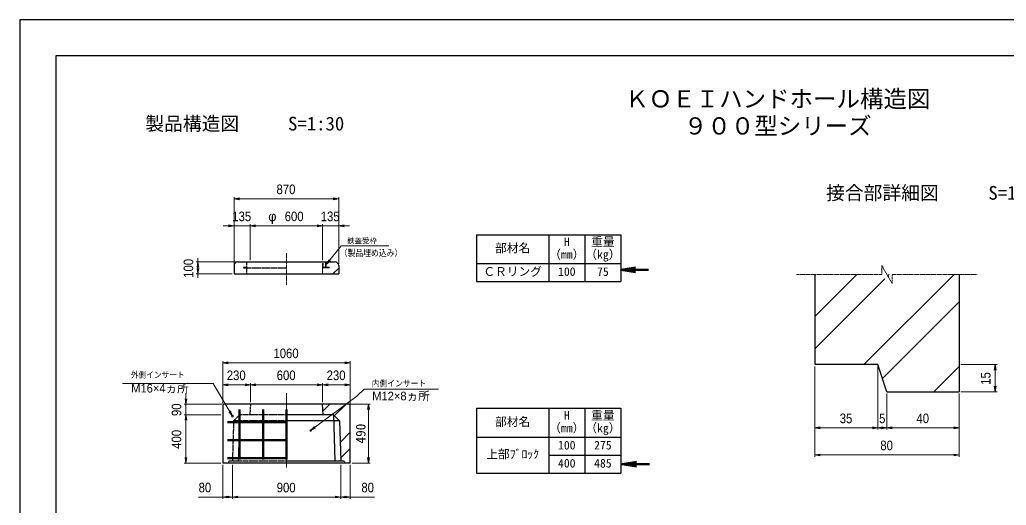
# Model space of a CAD drawing. Units: millimetres, scale not verified. Extents: x -210 to 210, y -148 to 148.
# Drawn here: x -210 to 63.3, y 13.9 to 148.5 of the extents above; entities that cross this region are included whole.
import ezdxf
from ezdxf.enums import TextEntityAlignment as Align

# ---------------------------------------------------------------- set-up
doc = ezdxf.new("R2010")
doc.units = ezdxf.units.MM
doc.linetypes.add('USER1', pattern=[12.95, 6.35, -3.175, 0.25, -3.175])
doc.linetypes.add('USER2', pattern=[4.7625, 3.175, -1.5875])
doc.layers.add('0-0', color=7, linetype='Continuous')
for name, color, linetype, lineweight in [('0-1_0', 9, 'Continuous', 25), ('0-2_dims', 2, 'Continuous', 13), ('0-3_pen1実線', 4, 'Continuous', 13), ('0-4_pen2実線', 3, 'Continuous', 13), ('0-5_pen3実線', 7, 'Continuous', 25), ('0-6_pen4実線', 6, 'Continuous', 25), ('0-7_pen1一点', 4, 'USER1', 13), ('0-8_pen2破線', 3, 'USER2', 25), ('0-9_鉄筋１', 7, 'Continuous', 50), ('0-A_鉄筋２', 7, 'Continuous', 50)]:
    doc.layers.add(name, color=color, linetype=linetype, lineweight=lineweight)
doc.styles.add('ＭＳ ゴシック', font='')
doc.styles.add('ＭＳ Ｐゴシック', font='')
doc.styles.get('ＭＳ ゴシック').set_extended_font_data('MS Gothic')
doc.styles.get('ＭＳ Ｐゴシック').set_extended_font_data('MS PGothic')

# ---------------------------------------------------------------- blocks, each defined once
blk = doc.blocks.new('部分図 1')
at = {"layer": '0-1_0'}
blk.add_lwpolyline([(0, 0), (12600, 0), (12600, 8910), (0, 8910)], close=True, dxfattribs=at)
at = {"layer": '0-2_dims'}
for p, q in [((1780.85, 6880.59), (1780.85, 7435.54)), ((1780.85, 7420.54), (2650.85, 7420.54)), ((2650.85, 6895.59), (2650.85, 7435.54)), ((1780.85, 7195.54), (1690.85, 7195.54)), ((1780.85, 6880.59), (1780.85, 7210.54)), ((1915.85, 7195.54), (1780.85, 7195.54)), ((1915.85, 6910.59), (1915.85, 7210.54)), ((1915.85, 6910.59), (1915.85, 7210.54)), ((1915.85, 7195.54), (2515.85, 7195.54)), ((1915.85, 7195.54), (2005.85, 7195.54)), ((2515.85, 7195.54), (2425.85, 7195.54)), ((2515.85, 6910.59), (2515.85, 7210.54)), ((2515.85, 6910.59), (2515.85, 7210.54)), ((2515.85, 7195.54), (2650.85, 7195.54)), ((2650.85, 6880.59), (2650.85, 7210.54)), ((2650.85, 7195.54), (2740.85, 7195.54)), ((1795.85, 6895.59), (1465.91, 6895.59)), ((1480.91, 6895.59), (1480.91, 6927.41)), ((1480.91, 6895.59), (1480.91, 6795.59)), ((1765.85, 6795.59), (1465.91, 6795.59)), ((1480.91, 6795.59), (1480.91, 6763.78)), ((1687.6, 5718.64), (1687.6, 6071.64)), ((2747.6, 5718.64), (2747.6, 6071.64)), ((2747.6, 6056.64), (1687.6, 6056.64)), ((6607.13, 6026.61), (6607.13, 5500.95)), ((6607.13, 6026.61), (6607.13, 5275.95)), ((7132.13, 6026.61), (7132.13, 5500.95)), ((7132.13, 6026.61), (7132.13, 5500.95)), ((7822.13, 6041.61), (8122.22, 6041.61)), ((8107.22, 6041.61), (8107.22, 5816.61)), ((1687.6, 5718.64), (1687.6, 5888.89)), ((1917.6, 5873.89), (1687.6, 5873.89)), ((1917.6, 5728.64), (1917.6, 5888.89)), ((1917.6, 5728.64), (1917.6, 5888.89)), ((1917.6, 5873.89), (2517.6, 5873.89)), ((2517.6, 5728.64), (2517.6, 5888.89)), ((2517.6, 5728.64), (2517.6, 5888.89)), ((2517.6, 5873.89), (2747.6, 5873.89)), ((2747.6, 5718.64), (2747.6, 5888.89)), ((1381.6, 5713.64), (1381.6, 5803.64)), ((7207.13, 5801.61), (7207.13, 5500.95)), ((7207.13, 5801.61), (7207.13, 5500.95)), ((7807.13, 5801.61), (7807.13, 5500.95)), ((7807.13, 5801.61), (7807.13, 5275.95)), ((7822.13, 5816.61), (8122.22, 5816.61)), ((1682.6, 5713.64), (1366.6, 5713.64)), ((1381.6, 5623.64), (1381.6, 5713.64)), ((1672.6, 5623.64), (1366.6, 5623.64)), ((1672.6, 5623.64), (1366.6, 5623.64)), ((1381.6, 5623.64), (1381.6, 5223.64)), ((1381.6, 5623.64), (1381.6, 5533.64)), ((7132.13, 5515.95), (6607.13, 5515.95)), ((7207.13, 5515.95), (7132.13, 5515.95)), ((7207.13, 5515.95), (7807.13, 5515.95)), ((7807.13, 5290.95), (6607.13, 5290.95)), ((1672.6, 5223.64), (1366.6, 5223.64)), ((1687.6, 5208.64), (1687.6, 4925.64)), ((1767.6, 5208.64), (1767.6, 4925.64)), ((1767.6, 5208.64), (1767.6, 4925.64)), ((2667.6, 5208.64), (2667.6, 4925.64)), ((2667.6, 5208.64), (2667.6, 4925.64)), ((2747.6, 5208.64), (2747.6, 4925.64)), ((1767.6, 4940.64), (2667.6, 4940.64))]:
    blk.add_line(p, q, dxfattribs=at)
at = {"layer": '0-2_dims', "lineweight": 18}
for p, q in [((2716.87, 7028.95), (3068.34, 7028.95)), ((1476.9, 5885.38), (855.43, 5885.38)), ((2863.62, 5836.49), (3480.09, 5836.49)), ((2726.74, 5713.64), (2913.6, 5713.64)), ((2898.6, 5713.64), (2898.6, 5223.64)), ((2762.6, 5223.64), (2913.6, 5223.64))]:
    blk.add_line(p, q, dxfattribs=at)
at = {"layer": '0-2_dims', "lineweight": 50}
for p, q in [((4996.85, 6829.36), (5225.43, 6829.36)), ((5006.33, 5213.38), (5234.9, 5213.38))]:
    blk.add_line(p, q, dxfattribs=at)
at = {"layer": '0-2_dims'}
for points in [[(1825.85, 7428.04), (1780.85, 7420.54), (1825.85, 7413.04)], [(2605.85, 7413.04), (2650.85, 7420.54), (2605.85, 7428.04)], [(1735.85, 7188.04), (1780.85, 7195.54), (1735.85, 7203.04)], [(1960.85, 7203.04), (1915.85, 7195.54), (1960.85, 7188.04)], [(1960.85, 7203.04), (1915.85, 7195.54), (1960.85, 7188.04)], [(2470.85, 7188.04), (2515.85, 7195.54), (2470.85, 7203.04)], [(2470.85, 7188.04), (2515.85, 7195.54), (2470.85, 7203.04)], [(2695.85, 7203.04), (2650.85, 7195.54), (2695.85, 7188.04)], [(2547.85, 6873.59), (2671.87, 7028.95), (2716.87, 7028.95)], [(1488.41, 6850.59), (1480.91, 6895.59), (1473.41, 6850.59)], [(2570.07, 6913.44), (2547.85, 6873.59), (2581.79, 6904.08)], [(1473.41, 6840.59), (1480.91, 6795.59), (1488.41, 6840.59)], [(1732.6, 6064.14), (1687.6, 6056.64), (1732.6, 6049.14)], [(2702.6, 6049.14), (2747.6, 6056.64), (2702.6, 6064.14)], [(8114.72, 5996.61), (8107.22, 6041.61), (8099.72, 5996.61)], [(1767.6, 5613.64), (1607.29, 5885.38), (1476.9, 5885.38)], [(1767.6, 5613.64), (1607.29, 5885.38), (1476.9, 5885.38)], [(1732.6, 5881.39), (1687.6, 5873.89), (1732.6, 5866.39)], [(1872.6, 5866.39), (1917.6, 5873.89), (1872.6, 5881.39)], [(1962.6, 5881.39), (1917.6, 5873.89), (1962.6, 5866.39)], [(2417.6, 5493.64), (2802.76, 5780.22), (2863.62, 5836.49)], [(2472.6, 5866.39), (2517.6, 5873.89), (2472.6, 5881.39)], [(2562.6, 5881.39), (2517.6, 5873.89), (2562.6, 5866.39)], [(2702.6, 5866.39), (2747.6, 5873.89), (2702.6, 5881.39)], [(8099.72, 5861.61), (8107.22, 5816.61), (8114.72, 5861.61)], [(1374.1, 5758.64), (1381.6, 5713.64), (1389.1, 5758.64)], [(1389.1, 5578.64), (1381.6, 5623.64), (1374.1, 5578.64)], [(1389.1, 5578.64), (1381.6, 5623.64), (1374.1, 5578.64)], [(1738.28, 5648.59), (1767.6, 5613.64), (1751.2, 5656.21)], [(1738.28, 5648.59), (1767.6, 5613.64), (1751.2, 5656.21)], [(2449.23, 5526.52), (2417.6, 5493.64), (2458.18, 5514.48)], [(6652.13, 5523.45), (6607.13, 5515.95), (6652.13, 5508.45)], [(7087.13, 5508.45), (7132.13, 5515.95), (7087.13, 5523.45)], [(7177.13, 5523.45), (7132.13, 5515.95), (7177.13, 5508.45)], [(7162.13, 5508.45), (7207.13, 5515.95), (7162.13, 5523.45)], [(7252.13, 5523.45), (7207.13, 5515.95), (7252.13, 5508.45)], [(7762.13, 5508.45), (7807.13, 5515.95), (7762.13, 5523.45)], [(1374.1, 5268.64), (1381.6, 5223.64), (1389.1, 5268.64)], [(6652.13, 5298.45), (6607.13, 5290.95), (6652.13, 5283.45)], [(7762.13, 5283.45), (7807.13, 5290.95), (7762.13, 5298.45)], [(1767.6, 4940.64), (1687.6, 4940.64), (1486.78, 4940.64)], [(1732.6, 4948.14), (1687.6, 4940.64), (1732.6, 4933.14)], [(1722.6, 4933.14), (1767.6, 4940.64), (1722.6, 4948.14)], [(1812.6, 4948.14), (1767.6, 4940.64), (1812.6, 4933.14)], [(2622.6, 4933.14), (2667.6, 4940.64), (2622.6, 4948.14)], [(2712.6, 4948.14), (2667.6, 4940.64), (2712.6, 4933.14)], [(2667.6, 4940.64), (2747.6, 4940.64), (2948.42, 4940.64)], [(2702.6, 4933.14), (2747.6, 4940.64), (2702.6, 4948.14)]]:
    blk.add_lwpolyline(points, dxfattribs=at)
at = {"layer": '0-2_dims', "lineweight": 50}
for points in [[(5116.85, 6849.36), (4996.85, 6829.36), (5116.85, 6809.36)], [(5126.33, 5233.38), (5006.33, 5213.38), (5126.33, 5193.38)]]:
    blk.add_lwpolyline(points, dxfattribs=at)
at = {"layer": '0-2_dims', "lineweight": 18}
for points in [[(2906.1, 5668.64), (2898.6, 5713.64), (2891.1, 5668.64)], [(2891.1, 5268.64), (2898.6, 5223.64), (2906.1, 5268.64)]]:
    blk.add_lwpolyline(points, dxfattribs=at)
at = {"layer": '0-3_pen1実線'}
for p, q in [((2547.85, 6874.62), (2568.83, 6895.59)), ((2515.85, 6842.62), (2518.83, 6845.59)), ((2603.53, 6795.59), (2650.85, 6842.91)), ((6607.13, 6442.08), (6956.67, 6791.61)), ((6607.13, 6172.67), (7190.29, 6755.83)), ((7014.89, 6041.61), (7764.89, 6791.61)), ((7212.93, 6778.47), (7226.08, 6791.61)), ((7170.17, 5927.49), (7807.13, 6564.45)), ((7598.11, 5816.61), (7807.13, 6025.63)), ((2520.73, 5657.33), (2577.03, 5713.64)), ((2614.67, 5616.57), (2711.74, 5713.64)), ((2662.92, 5395.41), (2747.6, 5480.09)), ((2666.82, 5264.62), (2747.6, 5345.39))]:
    blk.add_line(p, q, dxfattribs=at)
at = {"layer": '0-4_pen2実線'}
for p, q in [((2541.85, 6895.59), (2541.85, 6851.59)), ((2547.85, 6895.59), (2547.85, 6851.59)), ((2515.85, 6883.09), (2521.85, 6883.09)), ((2515.85, 6883.09), (2515.85, 6845.59)), ((2515.85, 6845.59), (2515.85, 6795.59)), ((2571.85, 6845.59), (2515.85, 6845.59)), ((2541.85, 6851.59), (2521.85, 6851.59)), ((2571.85, 6851.59), (2547.85, 6851.59)), ((2571.85, 6851.59), (2571.85, 6845.59))]:
    blk.add_line(p, q, dxfattribs=at)
at = {"layer": '0-4_pen2実線', "linetype": 'USER2'}
blk.add_line((2521.85, 6883.09), (2521.85, 6851.59), dxfattribs=at)
at = {"layer": '0-4_pen2実線'}
for centre, radius in [((1767.6, 5613.64), 8), ((2417.6, 5493.64), 6)]:
    blk.add_circle(centre, radius, dxfattribs=at)
at = {"layer": '0-5_pen3実線'}
for p, q in [((4396.85, 7121.86), (4396.85, 6731.86)), ((4696.85, 7121.86), (4696.85, 6731.86)), ((1810.85, 6895.59), (2620.85, 6895.59)), ((1780.85, 6865.59), (1780.85, 6795.59)), ((2650.85, 6865.59), (2650.85, 6795.59)), ((3796.85, 6881.86), (4996.85, 6881.86)), ((1780.85, 6795.59), (2650.85, 6795.59)), ((6607.13, 6791.61), (6607.13, 6041.61)), ((7807.13, 6791.61), (7807.13, 5816.61)), ((7132.13, 6041.61), (6607.13, 6041.61)), ((7207.13, 5816.61), (7132.13, 6041.61)), ((7207.13, 5816.61), (7807.13, 5816.61)), ((1687.6, 5703.64), (1697.6, 5713.64)), ((1687.6, 5703.64), (1687.6, 5223.64)), ((2737.6, 5713.64), (1697.6, 5713.64)), ((2522.6, 5623.64), (2517.6, 5713.64)), ((2747.6, 5703.64), (2737.6, 5713.64)), ((2747.6, 5223.64), (2747.6, 5703.64)), ((4396.73, 5678.38), (4396.73, 5138.38)), ((4696.73, 5678.38), (4696.73, 5138.38)), ((2607.6, 5623.64), (2217.6, 5623.64)), ((2607.6, 5623.64), (2657.6, 5573.64)), ((2607.6, 5623.64), (2619.09, 5238.64)), ((2657.6, 5573.64), (2217.6, 5573.64)), ((2657.6, 5573.64), (2667.6, 5238.64)), ((3796.73, 5438.38), (4996.73, 5438.38)), ((4396.73, 5288.38), (4996.73, 5288.38)), ((2747.6, 5223.64), (1687.6, 5223.64)), ((2697.6, 5238.64), (2217.6, 5238.64)), ((2697.6, 5238.64), (2702.6, 5223.64))]:
    blk.add_line(p, q, dxfattribs=at)
for centre, start, end in [((1810.85, 6865.59), 90, 180), ((2620.85, 6865.59), 0, 90)]:
    blk.add_arc(centre, 30, start, end, dxfattribs=at)
at = {"layer": '0-6_pen4実線'}
for p, q in [((3796.85, 7121.86), (4996.85, 7121.86)), ((3796.85, 7121.86), (3796.85, 6731.86)), ((4996.85, 7121.86), (4996.85, 6731.86)), ((3796.85, 6731.86), (4996.85, 6731.86)), ((3796.73, 5678.38), (4996.73, 5678.38)), ((3796.73, 5678.38), (3796.73, 5138.38)), ((4996.73, 5678.38), (4996.73, 5138.38)), ((3796.73, 5138.38), (4996.73, 5138.38))]:
    blk.add_line(p, q, dxfattribs=at)
blk.add_lwpolyline([(300, 300), (12300, 300), (12300, 8610), (300, 8610)], close=True, dxfattribs=at)
at = {"layer": '0-7_pen1一点'}
for p, q in [((2215.85, 6969.67), (2215.85, 6702.04)), ((7163.83, 6791.61), (7163.83, 6866.61)), ((7250.43, 6716.61), (7163.83, 6866.61)), ((7163.83, 6791.61), (6457.13, 6791.61)), ((7957.13, 6791.61), (7250.43, 6791.61)), ((7250.43, 6791.61), (7250.43, 6716.61)), ((2217.6, 5185.64), (2217.6, 5807.3)), ((2217.6, 5469.51), (2217.6, 5807.3))]:
    blk.add_line(p, q, dxfattribs=at)
at = {"layer": '0-8_pen2破線'}
for p, q in [((1883.85, 6895.59), (1883.85, 6795.59)), ((1859.85, 6851.59), (1859.85, 6845.59)), ((1859.85, 6851.59), (1883.85, 6851.59)), ((1859.85, 6845.59), (2215.85, 6845.59)), ((1917.6, 5713.64), (1912.6, 5623.64)), ((1917.6, 5713.64), (1912.6, 5623.64)), ((1777.6, 5573.64), (1827.6, 5623.64)), ((1827.6, 5621.64), (1816.17, 5238.75)), ((2217.6, 5623.64), (1827.6, 5623.64)), ((1777.6, 5573.64), (1767.6, 5238.64)), ((2217.6, 5573.64), (1777.6, 5573.64)), ((1737.6, 5238.64), (1732.6, 5223.64)), ((2217.6, 5238.64), (1737.6, 5238.64))]:
    blk.add_line(p, q, dxfattribs=at)
at = {"layer": '0-9_鉄筋１'}
for p, q in [((1827.6, 5628.64), (1827.6, 5253.64)), ((2022.6, 5628.64), (2022.6, 5253.64)), ((2217.6, 5628.64), (2217.6, 5253.64)), ((1827.6, 5563.64), (2217.6, 5563.64)), ((1827.6, 5413.64), (2217.6, 5413.64)), ((1827.6, 5263.64), (2217.6, 5263.64))]:
    blk.add_line(p, q, dxfattribs=at)
at = {"layer": '0-A_鉄筋２'}
for p, q in [((1827.6, 5628.64), (1827.6, 5668.64)), ((2022.6, 5628.64), (2022.6, 5668.64)), ((2217.6, 5628.64), (2217.6, 5668.64)), ((1827.6, 5563.64), (1727.6, 5563.64)), ((1827.6, 5413.64), (1727.6, 5413.64)), ((1827.6, 5263.64), (1727.6, 5263.64))]:
    blk.add_line(p, q, dxfattribs=at)
at = {"layer": '0-2_dims', "color": 7, "style": 'ＭＳ Ｐゴシック'}
for s, height, width, p in [('870', 79.98, 0.9, (2134.03, 7435.54)), ('135', 79.98, 0.9, (1766.53, 7210.54)), ('600', 79.98, 0.9, (2202.22, 7210.54)), ('135', 79.98, 0.9, (2501.53, 7210.54)), ('（製品埋め込み）', 54.61, 0.85, (2659.38, 6927.39)), ('1060', 79.98, 0.9, (2108.51, 6071.64)), ('外側インサート', 50.68, 0.9, (923.94, 5916.64)), ('230', 79.98, 0.9, (1720.78, 5888.89)), ('600', 79.98, 0.9, (2135.78, 5888.89)), ('230', 79.98, 0.9, (2550.78, 5888.89)), ('内側インサート', 51.2, 0.9, (2925.91, 5844.67)), ('35', 79.98, 0.9, (6815.09, 5530.95)), ('5', 79.98, 0.9, (7142.36, 5530.95)), ('40', 79.98, 0.9, (7452.59, 5530.95)), ('80', 79.98, 0.9, (7152.59, 5305.95)), ('80', 79.98, 0.9, (1486.78, 4955.64)), ('900', 79.98, 0.9, (2135.78, 4955.64)), ('80', 79.98, 0.9, (2839.33, 4955.64))]:
    blk.add_text(s, height=height, dxfattribs=dict(at, width=width)).set_placement(p, align=Align.BOTTOM_LEFT)
for s, height, p in [('φ', 79.98, (2065.85, 7210.54)), ('鉄蓋受枠', 44.11, (2721.15, 7035.49)), ('M16×4ヵ所', 70.81, (926.2, 5788.79)), ('M12×8ヵ所', 70.81, (2929.34, 5724.21))]:
    blk.add_text(s, height=height, dxfattribs=at).set_placement(p, align=Align.BOTTOM_LEFT)
at = {"layer": '0-2_dims', "color": 7, "style": 'ＭＳ Ｐゴシック', "width": 0.9}
for s, p in [('100', (1465.91, 6763.78)), ('15', (8092.22, 5874.57)), ('90', (1366.6, 5614.09)), ('400', (1366.6, 5341.82))]:
    blk.add_text(s, height=79.98, rotation=90, dxfattribs=at).set_placement(p, align=Align.BOTTOM_LEFT)
at = {"layer": '0-2_dims', "color": 7, "style": 'ＭＳ ゴシック'}
blk.add_text('490', height=80.65, rotation=90, dxfattribs=at).set_placement((2898.1, 5386.14), align=Align.BOTTOM_LEFT)
at = {"layer": '0-5_pen3実線', "style": 'ＭＳ ゴシック'}
for s, height, p in [('\u3000製品構造図\u3000', 114.4, (887.43, 7954.6)), ('S=1:30', 114.4, (2230.07, 7954.6)), ('\u3000接合部詳細図\u3000', 114.4, (6545.7, 7378.74)), ('S=1:2', 114.3, (8050.44, 7378.76)), ('部材名', 71.47, (3950.62, 6953.12)), ('H', 71.47, (4522.48, 7005.62)), ('重量', 71.47, (4749.37, 7005.62)), ('（mm）', 71.49, (4400.58, 6900.61)), ('（kg）', 71.49, (4700.58, 6900.61)), ('ＣＲリング', 71.46, (3853.16, 6758.13)), ('100', 71.47, (4473.74, 6758.12)), ('75', 71.44, (4798.13, 6758.14)), ('重量', 71.47, (4749.25, 5562.14)), ('部材名', 71.47, (3950.5, 5509.64)), ('H', 71.47, (4522.35, 5562.13)), ('（mm）', 71.49, (4400.46, 5457.12)), ('（kg）', 71.49, (4700.46, 5457.12)), ('上部ﾌﾞﾛｯｸ', 71.48, (3877.37, 5239.63)), ('100', 71.47, (4473.61, 5314.64)), ('275', 71.45, (4773.64, 5314.65)), ('400', 71.46, (4473.62, 5164.65)), ('485', 71.43, (4773.65, 5164.66))]:
    blk.add_text(s, height=height, dxfattribs=at).set_placement(p, align=Align.BOTTOM_LEFT)
at = {"layer": '0-6_pen4実線', "style": 'ＭＳ ゴシック'}
for s, p in [('\u3000ＫＯＥＩハンドホール構造図\u3000', (4837.55, 8137.5)), ('９００型シリーズ', (5519.99, 7912.5))]:
    blk.add_text(s, height=143, dxfattribs=at).set_placement(p, align=Align.BOTTOM_LEFT)

msp = doc.modelspace()

# ---------------------------------------------------------------- block references
at = {"layer": '0-0', "xscale": 0.0333333, "yscale": 0.0333333}
msp.add_blockref('部分図 1', (-210, -148.5), dxfattribs=at)

doc.saveas('drawing.dxf')
